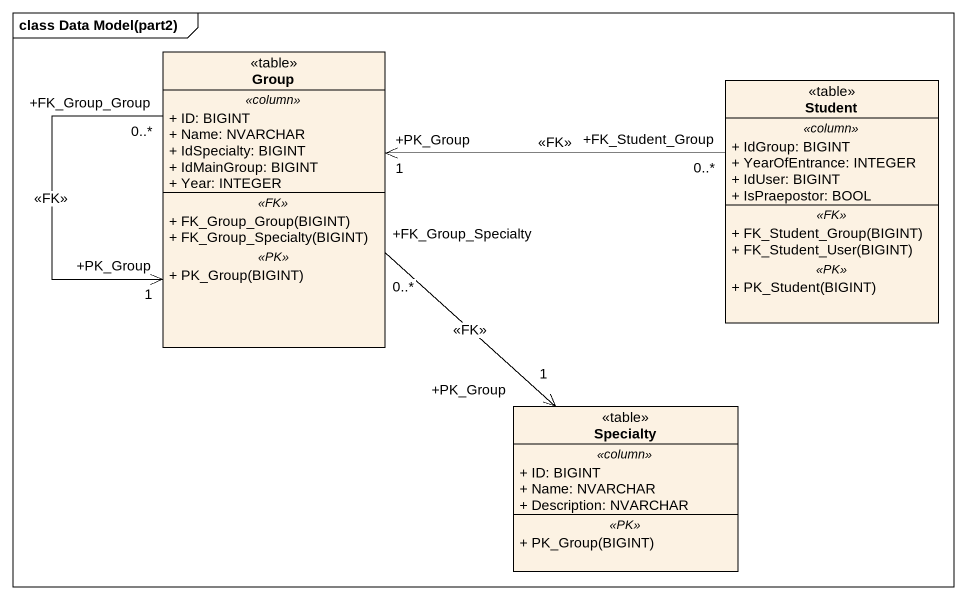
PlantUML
@startuml
mainframe class Data Model(part2)
hide circle
hide empty members
skinparam classAttributeIconSize 0
class "Group" as Group_ <<table>> {
  .. <<column>> ..
  + ID: BIGINT
  + Name: NVARCHAR
  + IdSpecialty: BIGINT
  + IdMainGroup: BIGINT
  + Year: INTEGER
  .. <<FK>> ..
  + FK_Group_Group(BIGINT)
  + FK_Group_Specialty(BIGINT)
  .. <<PK>> ..
  + PK_Group(BIGINT)
}
class Student <<table>> {
  .. <<column>> ..
  + IdGroup: BIGINT
  + YearOfEntrance: INTEGER
  + IdUser: BIGINT
  + IsPraepostor: BOOL
  .. <<FK>> ..
  + FK_Student_Group(BIGINT)
  + FK_Student_User(BIGINT)
  .. <<PK>> ..
  + PK_Student(BIGINT)
}
class Specialty <<table>> {
  .. <<column>> ..
  + ID: BIGINT
  + Name: NVARCHAR
  + Description: NVARCHAR
  .. <<PK>> ..
  + PK_Group(BIGINT)
}
Group_ "+FK_Group_Group\n0..*" --> "+PK_Group\n1" Group_ : <<FK>>
Group_ "+FK_Group_Specialty\n0..*" --> "+PK_Group\n1" Specialty : <<FK>>
Student "+FK_Student_Group\n0..*" -left-> "+PK_Group\n1" Group_ : <<FK>>
@enduml
